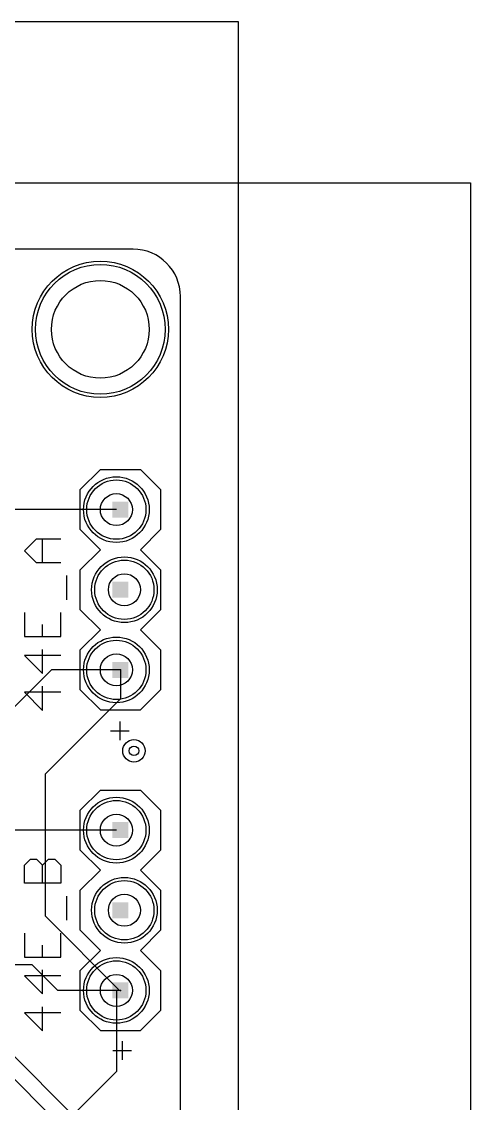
# Model space of a CAD drawing. Extents: x -2.5 to 58.7, y -2.3 to 56.7.
# Drawn here: x 44.49 to 58.72, y 22.45 to 56.74 of the extents above; entities that cross this region are included whole.
import ezdxf

# ---------------------------------------------------------------- set-up
doc = ezdxf.new("R2010")
doc.units = 0
for name, color, linetype in [('1', 22, 'CONTINUOUS'), ('16', 175, 'CONTINUOUS'), ('17', 82, 'CONTINUOUS'), ('18', 82, 'CONTINUOUS'), ('19', 53, 'CONTINUOUS'), ('20', 7, 'CONTINUOUS'), ('21', 253, 'CONTINUOUS'), ('23', 7, 'CONTINUOUS'), ('25', 253, 'CONTINUOUS'), ('29', 253, 'CONTINUOUS'), ('30', 253, 'CONTINUOUS'), ('44', 253, 'CONTINUOUS'), ('51', 253, 'CONTINUOUS')]:
    doc.layers.add(name, color=color, linetype=linetype)

# ---------------------------------------------------------------- blocks, each defined once
blk = doc.blocks.new('RECT')
blk.add_solid([(-0.5, -0.5), (0.5, -0.5), (-0.5, 0.5), (0.5, 0.5)])
blk = doc.blocks.new('ROUNDP')
blk.add_circle((0, 0), 0.5)
blk = doc.blocks.new('ROUNDV')
blk.add_circle((0, 0), 0.5)

msp = doc.modelspace()

# ---------------------------------------------------------------- linework, layer by layer
at = {"layer": '1'}
for p, q in [((-0.889, 51.6382), (58.7248, 51.6382)), ((58.7248, 51.6382), (58.7248, -1.0922)), ((47.498, 41.275), (41.49, 41.275)), ((45.4406, 36.195), (43.8912, 34.6456)), ((47.498, 36.195), (45.4406, 36.195)), ((47.625, 36.195), (47.498, 36.195)), ((47.498, 31.115), (41.49, 31.115)), ((44.831, 26.8478), (41.6678, 26.8478)), ((45.6438, 26.035), (44.831, 26.8478)), ((47.498, 26.035), (45.6438, 26.035)), ((47.498, 26.035), (47.498, 23.4696)), ((47.498, 23.4696), (45.0088, 20.9804))]:
    msp.add_line(p, q, dxfattribs=at)
at = {"layer": '16'}
for p, q in [((-2.4638, 56.7436), (51.3588, 56.7436)), ((51.3588, 56.7436), (51.3588, -2.2606)), ((47.625, 36.195), (47.625, 35.2806)), ((47.625, 35.2806), (45.2374, 32.893)), ((45.2374, 32.893), (45.2374, 28.3972)), ((45.2374, 28.3972), (47.5996, 26.035)), ((47.5996, 26.035), (47.498, 26.035)), ((47.879, 20.32), (42.6466, 25.5524)), ((45.9486, 21.5392), (42.4942, 24.9936))]:
    msp.add_line(p, q, dxfattribs=at)
at = {"layer": '19'}
msp.add_line((47.625, 36.195), (47.625, 36.195), dxfattribs=at)
at = {"layer": '20'}
for p, q in [((48.03, 49.53), (1.5, 49.53)), ((49.53, 1.5), (49.53, 48.03))]:
    msp.add_line(p, q, dxfattribs=at)
msp.add_arc((48.03, 48.03), 1.5, 0, 90, dxfattribs=at)
at = {"layer": '21'}
for p, q in [((46.355, 41.91), (46.99, 42.545)), ((46.99, 42.545), (48.26, 42.545)), ((48.26, 42.545), (48.895, 41.91)), ((46.355, 40.64), (46.355, 41.91)), ((48.895, 41.91), (48.895, 40.64)), ((46.99, 40.005), (46.355, 40.64)), ((48.895, 40.64), (48.26, 40.005)), ((46.355, 39.37), (46.99, 40.005)), ((48.26, 40.005), (48.895, 39.37)), ((46.355, 38.1), (46.355, 39.37)), ((48.895, 39.37), (48.895, 38.1)), ((46.99, 37.465), (46.355, 38.1)), ((48.895, 38.1), (48.26, 37.465)), ((46.355, 36.83), (46.99, 37.465)), ((48.26, 37.465), (48.895, 36.83)), ((46.355, 35.56), (46.355, 36.83)), ((48.895, 36.83), (48.895, 35.56)), ((46.355, 35.56), (46.99, 34.925)), ((48.26, 34.925), (48.895, 35.56)), ((46.99, 34.925), (48.26, 34.925)), ((46.355, 31.75), (46.99, 32.385)), ((46.99, 32.385), (48.26, 32.385)), ((48.26, 32.385), (48.895, 31.75)), ((46.355, 30.48), (46.355, 31.75)), ((48.895, 31.75), (48.895, 30.48)), ((46.99, 29.845), (46.355, 30.48)), ((48.895, 30.48), (48.26, 29.845)), ((46.355, 29.21), (46.99, 29.845)), ((48.26, 29.845), (48.895, 29.21)), ((46.355, 27.94), (46.355, 29.21)), ((48.895, 29.21), (48.895, 27.94)), ((46.99, 27.305), (46.355, 27.94)), ((48.895, 27.94), (48.26, 27.305)), ((46.355, 26.67), (46.99, 27.305)), ((48.26, 27.305), (48.895, 26.67)), ((46.355, 25.4), (46.355, 26.67)), ((48.895, 26.67), (48.895, 25.4)), ((46.355, 25.4), (46.99, 24.765)), ((48.26, 24.765), (48.895, 25.4)), ((46.99, 24.765), (48.26, 24.765))]:
    msp.add_line(p, q, dxfattribs=at)
at = {"layer": '23'}
for p in [(47.625, 36.195), (47.625, 26.035)]:
    msp.add_point(p, dxfattribs=at)
at = {"layer": '25'}
for p, q in [((44.5887, 39.9712), (44.9701, 40.3525)), ((44.9701, 40.3525), (45.7327, 40.3525)), ((45.1607, 39.5899), (45.1607, 40.3525)), ((44.9701, 39.5899), (44.5887, 39.9712)), ((45.7327, 39.5899), (44.9701, 39.5899)), ((45.9234, 38.4205), (45.9234, 39.1831)), ((44.5887, 38.0137), (44.5887, 37.2511)), ((45.7327, 37.2511), (45.7327, 38.0137)), ((45.1607, 37.2511), (45.1607, 37.6324)), ((44.5887, 37.2511), (45.7327, 37.2511)), ((45.1607, 36.0817), (45.1607, 36.8443)), ((45.7327, 36.6537), (44.5887, 36.6537)), ((44.5887, 36.6537), (45.1607, 36.0817)), ((45.1607, 34.9123), (45.1607, 35.675)), ((45.7327, 35.4843), (44.5887, 35.4843)), ((44.5887, 35.4843), (45.1607, 34.9123)), ((47.6041, 34.5616), (47.6041, 33.9684)), ((47.3075, 34.265), (47.9007, 34.265)), ((44.5887, 30.0019), (44.7794, 30.1925)), ((44.7794, 30.1925), (44.9701, 30.1925)), ((44.9701, 30.1925), (45.1607, 30.0019)), ((45.1607, 30.0019), (45.3514, 30.1925)), ((45.3514, 30.1925), (45.542, 30.1925)), ((45.542, 30.1925), (45.7327, 30.0019)), ((44.5887, 29.4299), (44.5887, 30.0019)), ((45.1607, 29.4299), (45.1607, 30.0019)), ((45.7327, 30.0019), (45.7327, 29.4299)), ((45.7327, 29.4299), (44.5887, 29.4299)), ((45.9234, 28.2605), (45.9234, 29.0231)), ((44.5887, 27.8537), (44.5887, 27.0911)), ((45.7327, 27.0911), (45.7327, 27.8537)), ((45.1607, 27.0911), (45.1607, 27.4724)), ((44.5887, 27.0911), (45.7327, 27.0911)), ((45.7327, 26.4937), (44.5887, 26.4937)), ((44.5887, 26.4937), (45.1607, 25.9217)), ((45.1607, 25.9217), (45.1607, 26.6843)), ((45.1607, 24.7523), (45.1607, 25.515)), ((45.7327, 25.3243), (44.5887, 25.3243)), ((44.5887, 25.3243), (45.1607, 24.7523)), ((47.6803, 24.427), (47.6803, 23.8338)), ((47.3837, 24.1304), (47.9769, 24.1304))]:
    msp.add_line(p, q, dxfattribs=at)
at = {"layer": '44'}
for centre, radius in [((46.99, 46.99), 1.55), ((47.498, 41.275), 0.508), ((47.752, 38.735), 0.508), ((47.498, 36.195), 0.508), ((48.0568, 33.6296), 0.1524), ((47.498, 31.115), 0.508), ((47.752, 28.575), 0.508), ((47.498, 26.035), 0.508)]:
    msp.add_circle(centre, radius, dxfattribs=at)

# ---------------------------------------------------------------- block references
at = {"layer": '17', "xscale": 1.8796, "yscale": 1.8796, "rotation": 180}
for p in [(47.498, 41.275), (47.498, 41.275), (47.752, 38.735), (47.752, 38.735), (47.498, 36.195), (47.498, 36.195), (47.498, 31.115), (47.498, 31.115), (47.752, 28.575), (47.752, 28.575), (47.498, 26.035), (47.498, 26.035)]:
    msp.add_blockref('ROUNDP', p, dxfattribs=at)
at = {"layer": '18'}
for p, xscale, yscale in [((46.99, 46.99), 4.116, 4.116), ((46.99, 46.99), 4.116, 4.116), ((48.0568, 33.6296), 0.7112, 0.7112), ((48.0568, 33.6296), 0.7112, 0.7112)]:
    msp.add_blockref('ROUNDV', p, dxfattribs=dict(at, xscale=xscale, yscale=yscale))
at = {"layer": '29', "xscale": 4.3192, "yscale": 4.3192}
msp.add_blockref('ROUNDV', (46.99, 46.99), dxfattribs=at)
at = {"layer": '29', "xscale": 2.0828, "yscale": 2.0828, "rotation": 180}
for p in [(47.498, 41.275), (47.752, 38.735), (47.498, 36.195), (47.498, 31.115), (47.752, 28.575), (47.498, 26.035)]:
    msp.add_blockref('ROUNDP', p, dxfattribs=at)
at = {"layer": '30', "xscale": 4.3192, "yscale": 4.3192}
msp.add_blockref('ROUNDV', (46.99, 46.99), dxfattribs=at)
at = {"layer": '30', "xscale": 2.0828, "yscale": 2.0828, "rotation": 180}
for p in [(47.498, 41.275), (47.752, 38.735), (47.498, 36.195), (47.498, 31.115), (47.752, 28.575), (47.498, 26.035)]:
    msp.add_blockref('ROUNDP', p, dxfattribs=at)
at = {"layer": '51', "xscale": 0.508, "yscale": 0.508, "rotation": 90}
for p in [(47.625, 41.275), (47.625, 38.735), (47.625, 36.195), (47.625, 31.115), (47.625, 28.575), (47.625, 26.035)]:
    msp.add_blockref('RECT', p, dxfattribs=at)

doc.saveas('drawing.dxf')
